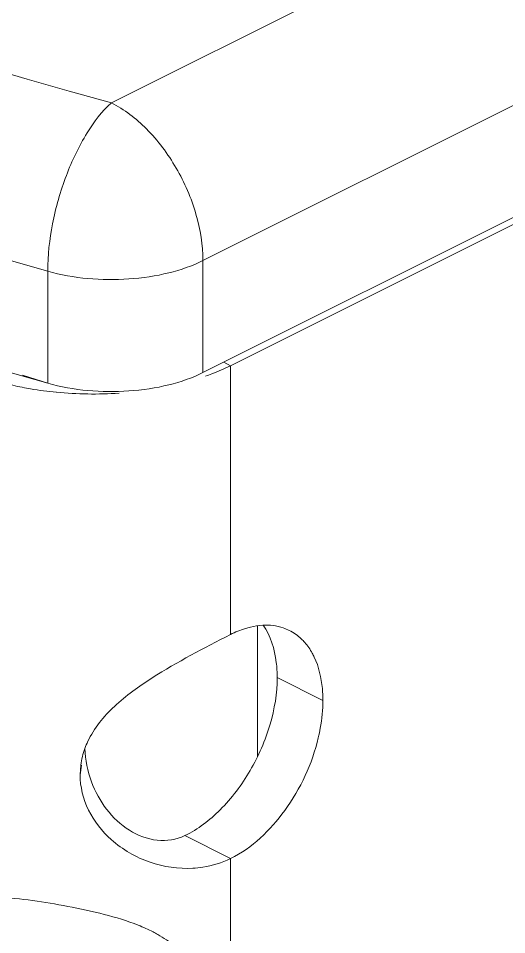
# Model space of a CAD drawing. Header units: millimetres. Extents: x 1177 to 4147, y 93 to 2194.
# Drawn here: x 2701.09 to 2709.03, y 986.17 to 1001.05 of the extents above; entities that cross this region are included whole.
import ezdxf

# ---------------------------------------------------------------- set-up
doc = ezdxf.new("R2010")
doc.units = ezdxf.units.MM
doc.header["$LTSCALE"] = 0.1
doc.layers.get('0').update_dxf_attribs({"lineweight": 13})
doc.layers.add('标注', color=251, linetype='Continuous', lineweight=9)

# ---------------------------------------------------------------- blocks, each defined once
blk = doc.blocks.new('02')
for p, q in [((4629.995, 1019.371), (4662.021, 1035.384)), ((4632.12, 1015.714), (4664.143, 1031.726)), ((4632.12, 1013.116), (4650, 1022.056)), ((4646.818, 1020.307), (4632.76, 1013.277)), ((4632.12, 1015.714), (4632.12, 1013.116)), ((4628.518, 1015.47), (4628.518, 1012.872)), ((4632.601, 1013.357), (4632.76, 1013.277)), ((4632.76, 1007.04), (4632.76, 1013.277)), ((4627.931, 1013.056), (4628.518, 1012.872)), ((4627.916, 1013.043), (4628.518, 1012.872)), ((4632.76, 995.79), (4632.76, 1001.844))]:
    blk.add_line(p, q)
blk.add_arc((4629.578, 1021.527), 8.908, 264.4616, 273.853)
for points, knots in [([(4548.28, 1045.99), (4554.858, 1043.548), (4581.824, 1033.861), (4609.182, 1025.277), (4629.995, 1019.371)], [0, 0, 0, 0, 0.244897, 1, 1, 1, 1]), ([(4562.22, 1036.496), (4567.599, 1034.599), (4589.528, 1027.067), (4611.699, 1020.242), (4628.518, 1015.47)], [0, 0, 0, 0, 0.245995, 1, 1, 1, 1]), ([(4564.445, 1033.116), (4569.602, 1031.31), (4590.604, 1024.141), (4611.826, 1017.618), (4627.916, 1013.043)], [0, 0, 0, 0, 0.246202, 1, 1, 1, 1]), ([(4629.998, 1019.373), (4629.774, 1019.175), (4629.367, 1018.635), (4628.914, 1017.678), (4628.605, 1016.594), (4628.518, 1015.837), (4628.518, 1015.47)], [0, 0, 0, 0, 0.210573, 0.467807, 0.742252, 1, 1, 1, 1]), ([(4632.12, 1015.714), (4632.12, 1016.077), (4631.995, 1016.829), (4631.542, 1017.876), (4630.876, 1018.771), (4630.3, 1019.222), (4629.998, 1019.373)], [0, 0, 0, 0, 0.246793, 0.511785, 0.770324, 1, 1, 1, 1]), ([(4628.518, 1015.47), (4629.125, 1015.298), (4630.09, 1015.218), (4631.303, 1015.396), (4631.87, 1015.589), (4632.12, 1015.714)], [0, 0, 0, 0, 0.51551, 0.7717, 1, 1, 1, 1]), ([(4632.176, 1013.031), (4632.227, 1013.05), (4632.426, 1013.123), (4632.62, 1013.207), (4632.76, 1013.277)], [0, 0, 0, 0, 0.258951, 1, 1, 1, 1]), ([(4632.12, 1013.116), (4631.87, 1012.991), (4631.303, 1012.798), (4630.09, 1012.62), (4629.125, 1012.7), (4628.518, 1012.872)], [0, 0, 0, 0, 0.228359, 0.484571, 1, 1, 1, 1]), ([(4627.348, 1012.914), (4627.395, 1012.901), (4627.587, 1012.848), (4627.781, 1012.804), (4627.928, 1012.775)], [0, 0, 0, 0, 0.244866, 1, 1, 1, 1]), ([(4627.928, 1012.775), (4627.993, 1012.763), (4628.255, 1012.715), (4628.519, 1012.679), (4628.719, 1012.66)], [0, 0, 0, 0, 0.246087, 1, 1, 1, 1])]:
    blk.add_open_spline(points, degree=3, knots=knots)
at = {"layer": '标注'}
for p, q in [((4633.383, 1004.219), (4633.383, 1007.238)), ((4633.843, 1006.044), (4634.903, 1005.514)), ((4629.284, 1004.012), (4629.27, 1003.789)), ((4629.301, 1004.01), (4629.27, 1003.789)), ((4631.7, 1002.375), (4632.76, 1001.844))]:
    blk.add_line(p, q, dxfattribs=at)
blk.add_arc((4631.209, 1003.734), 1.946, 154.753, 159.9756, dxfattribs=at)
for points, knots in [([(4633.22, 1007.214), (4633.182, 1007.205), (4633.024, 1007.161), (4632.871, 1007.097), (4632.76, 1007.04)], [0, 0, 0, 0, 0.240401, 1, 1, 1, 1]), ([(4634.124, 1007.136), (4634.078, 1007.159), (4633.883, 1007.241), (4633.666, 1007.266), (4633.507, 1007.257)], [0, 0, 0, 0, 0.244197, 1, 1, 1, 1]), ([(4633.843, 1006.044), (4633.843, 1006.161), (4633.82, 1006.583), (4633.692, 1007.009), (4633.519, 1007.261)], [0, 0, 0, 0, 0.277223, 1, 1, 1, 1]), ([(4634.483, 1006.856), (4634.457, 1006.885), (4634.352, 1006.995), (4634.225, 1007.085), (4634.124, 1007.136)], [0, 0, 0, 0, 0.255757, 1, 1, 1, 1]), ([(4632.76, 1007.04), (4632.143, 1006.726), (4631.2, 1006.239), (4630.058, 1005.429), (4629.594, 1004.871), (4629.449, 1004.564)], [0, 0, 0, 0, 0.495433, 0.757141, 1, 1, 1, 1]), ([(4634.703, 1006.515), (4634.688, 1006.546), (4634.627, 1006.667), (4634.549, 1006.78), (4634.483, 1006.856)], [0, 0, 0, 0, 0.259078, 1, 1, 1, 1]), ([(4634.903, 1005.514), (4634.903, 1005.606), (4634.888, 1005.947), (4634.81, 1006.289), (4634.703, 1006.515)], [0, 0, 0, 0, 0.270179, 1, 1, 1, 1]), ([(4631.7, 1002.375), (4632.004, 1002.523), (4632.586, 1002.972), (4633.258, 1003.869), (4633.716, 1004.921), (4633.843, 1005.679), (4633.843, 1006.044)], [0, 0, 0, 0, 0.229092, 0.487552, 0.752826, 1, 1, 1, 1]), ([(4634.797, 1004.648), (4634.814, 1004.721), (4634.874, 1005.006), (4634.903, 1005.298), (4634.903, 1005.514)], [0, 0, 0, 0, 0.259711, 1, 1, 1, 1]), ([(4632.76, 1001.844), (4633.263, 1002.09), (4634.147, 1002.949), (4634.654, 1004.044), (4634.797, 1004.648)], [0, 0, 0, 0, 0.474199, 1, 1, 1, 1]), ([(4629.27, 1003.789), (4629.27, 1003.508), (4629.414, 1002.933), (4629.778, 1002.475), (4629.993, 1002.283)], [0, 0, 0, 0, 0.492878, 1, 1, 1, 1]), ([(4629.536, 1003.625), (4629.62, 1003.398), (4629.853, 1002.967), (4630.379, 1002.47), (4631.037, 1002.211), (4631.505, 1002.28), (4631.7, 1002.375)], [0, 0, 0, 0, 0.26133, 0.51967, 0.766766, 1, 1, 1, 1]), ([(4629.993, 1002.283), (4630.252, 1002.051), (4630.86, 1001.702), (4631.552, 1001.602), (4631.885, 1001.62)], [0, 0, 0, 0, 0.510314, 1, 1, 1, 1]), ([(4631.885, 1001.62), (4631.962, 1001.625), (4632.263, 1001.656), (4632.559, 1001.745), (4632.76, 1001.844)], [0, 0, 0, 0, 0.256926, 1, 1, 1, 1]), ([(4630.617, 1000.299), (4630.361, 1000.4), (4629.819, 1000.564), (4628.729, 1000.796), (4627.896, 1000.917), (4627.348, 1000.954)], [0, 0, 0, 0, 0.246985, 0.506558, 1, 1, 1, 1]), ([(4631.072, 1000.084), (4631.037, 1000.104), (4630.889, 1000.184), (4630.735, 1000.252), (4630.617, 1000.299)], [0, 0, 0, 0, 0.243279, 1, 1, 1, 1]), ([(4631.571, 999.71), (4631.536, 999.746), (4631.383, 999.888), (4631.209, 1000.006), (4631.072, 1000.084)], [0, 0, 0, 0, 0.242896, 1, 1, 1, 1])]:
    blk.add_open_spline(points, degree=3, knots=knots, dxfattribs=at)
for points in [[(4633.507, 1007.257), (4633.411, 1007.252), (4633.314, 1007.237), (4633.22, 1007.214)], [(4629.381, 1004.4), (4629.335, 1004.275), (4629.302, 1004.144), (4629.285, 1004.012)], [(4629.377, 1004.395), (4629.391, 1004.133), (4629.445, 1003.87), (4629.536, 1003.625)]]:
    blk.add_open_spline(points, degree=3, dxfattribs=at)

msp = doc.modelspace()

# ---------------------------------------------------------------- block references
at = {"xscale": 0.7, "yscale": 0.7, "zscale": 0.7}
msp.add_blockref('02', (-538.391, 286.112), dxfattribs=at)

doc.saveas('drawing.dxf')
